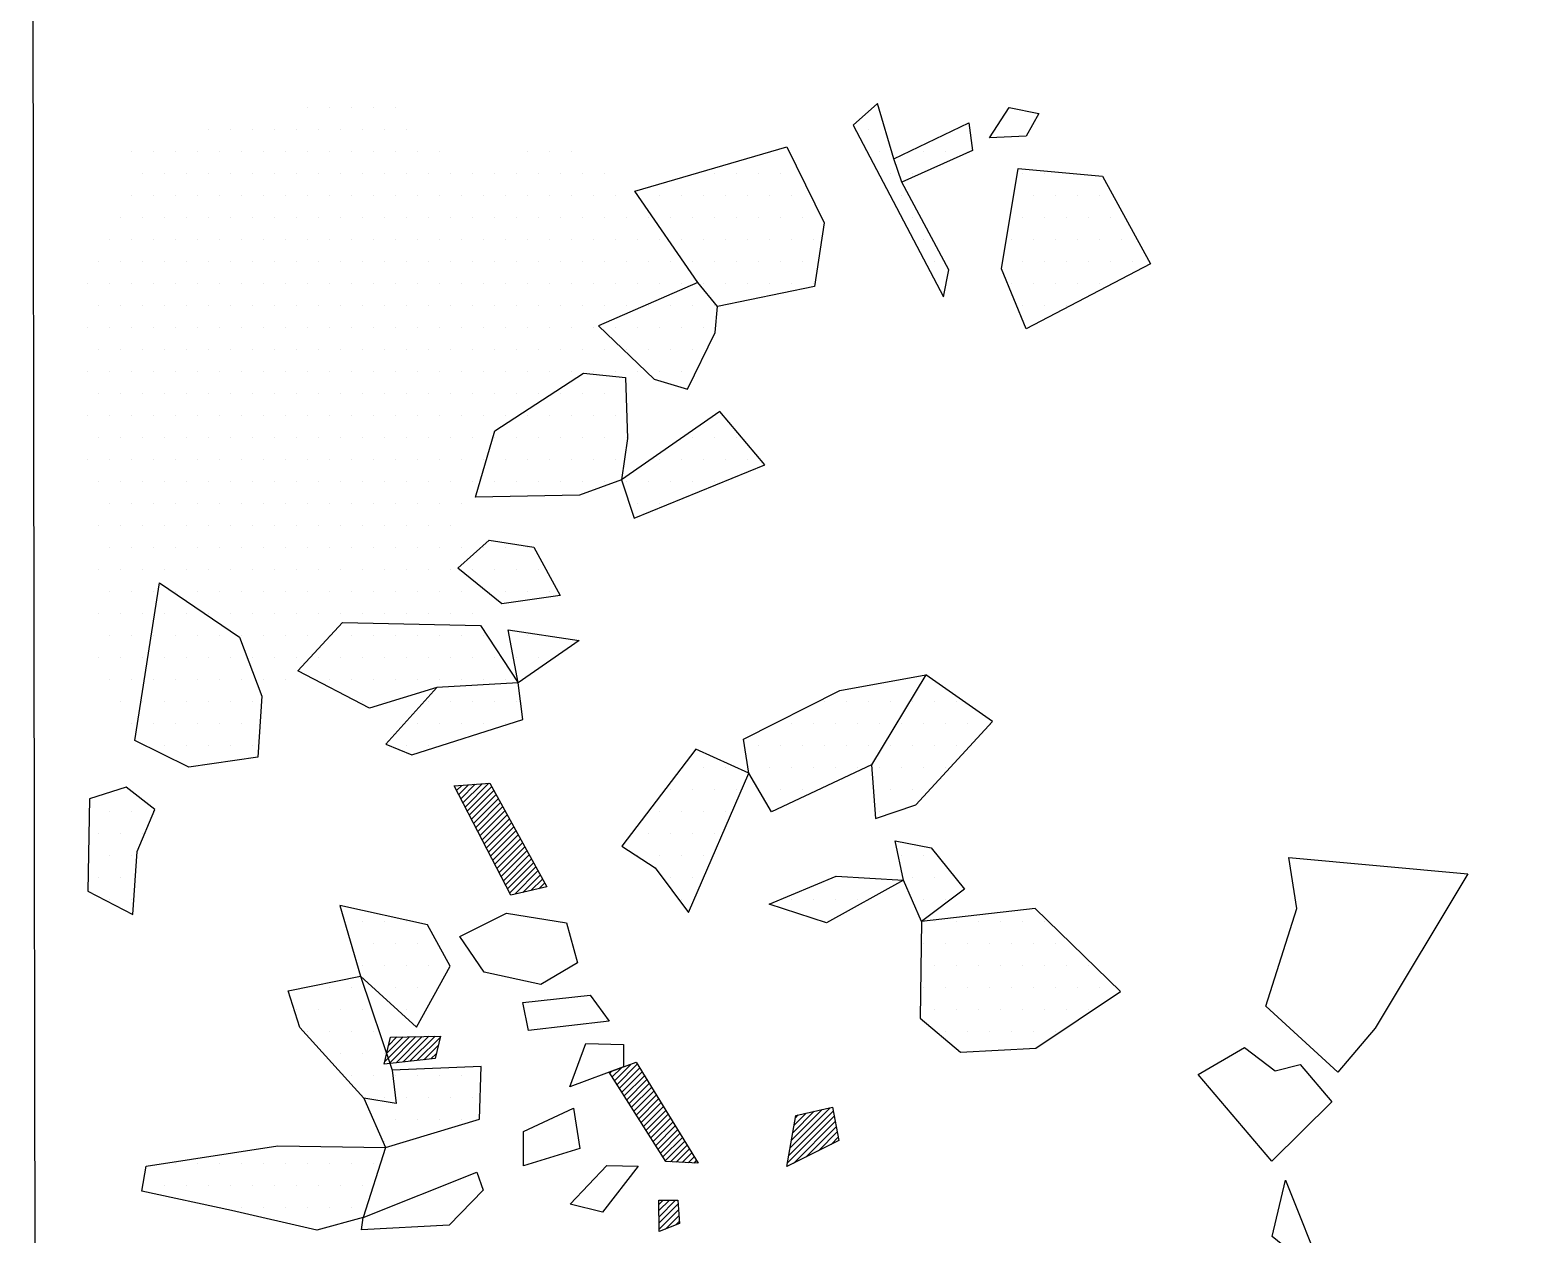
# Model space of a CAD drawing. Header units: metres. Extents: x -3.83 to -2.45, y -15.41 to -13.05.
# Drawn here: x -3.833 to -2.983, y -14.94 to -14.256 of the extents above; entities that cross this region are included whole.
import ezdxf

# ---------------------------------------------------------------- set-up
doc = ezdxf.new("R2010")
doc.units = ezdxf.units.M
doc.header["$LTSCALE"] = 25
doc.header["$MEASUREMENT"] = 0
doc.linetypes.add('STRICHPUNKTX2', pattern=[2, 1, -0.5, 0, -0.5])
doc.layers.get('0').update_dxf_attribs({"linetype": 'CONTINUOUS'})
for name, color, linetype in [('GRABUNGSGRENZE', 3, 'STRICHPUNKTX2'), ('KNOCHEN', 2, 'CONTINUOUS'), ('KNOCHENSCHRAFF', 2, 'CONTINUOUS'), ('STEINE', 4, 'CONTINUOUS'), ('STEINESCHRAFF', 4, 'CONTINUOUS')]:
    doc.layers.add(name, color=color, linetype=linetype)

# ---------------------------------------------------------------- blocks, each defined once
blk = doc.blocks.new('*X2')
at = {"color": 0}
for p, q in [((-358.903, -1469.061), (-358.339, -1468.497)), ((-358.782, -1469.293), (-357.956, -1468.467)), ((-358.661, -1469.526), (-357.572, -1468.437)), ((-358.54, -1469.758), (-357.188, -1468.407)), ((-359.145, -1468.596), (-359.107, -1468.557)), ((-359.024, -1468.828), (-358.723, -1468.527)), ((-358.419, -1469.991), (-357.022, -1468.594)), ((-358.298, -1470.223), (-356.897, -1468.822)), ((-358.176, -1470.455), (-356.772, -1469.051)), ((-358.055, -1470.688), (-356.647, -1469.279)), ((-357.934, -1470.92), (-356.522, -1469.508)), ((-357.813, -1471.153), (-356.396, -1469.736)), ((-357.692, -1471.385), (-356.271, -1469.965)), ((-357.571, -1471.618), (-356.146, -1470.193)), ((-357.45, -1471.85), (-356.021, -1470.421)), ((-357.329, -1472.083), (-355.896, -1470.65)), ((-357.208, -1472.315), (-355.771, -1470.878)), ((-357.087, -1472.548), (-355.646, -1471.107)), ((-356.966, -1472.78), (-355.521, -1471.335)), ((-356.845, -1473.013), (-355.396, -1471.564)), ((-356.724, -1473.245), (-355.27, -1471.792)), ((-356.602, -1473.478), (-355.145, -1472.02)), ((-356.481, -1473.71), (-355.02, -1472.249)), ((-356.36, -1473.943), (-354.895, -1472.477)), ((-356.239, -1474.175), (-354.77, -1472.706)), ((-356.118, -1474.407), (-354.645, -1472.934)), ((-355.997, -1474.64), (-354.52, -1473.163)), ((-355.714, -1474.711), (-354.395, -1473.391)), ((-355.256, -1474.606), (-354.27, -1473.62)), ((-354.798, -1474.501), (-354.144, -1473.848)), ((-354.339, -1474.396), (-354.019, -1474.076)), ((-363.096, -1484.214), (-361.687, -1482.805)), ((-362.991, -1483.755), (-362.049, -1482.813)), ((-362.885, -1483.296), (-362.41, -1482.821)), ((-362.856, -1484.327), (-361.326, -1482.797)), ((-362.78, -1482.837), (-362.771, -1482.828)), ((-362.459, -1484.284), (-360.965, -1482.79)), ((-362.062, -1484.241), (-360.604, -1482.782)), ((-361.666, -1484.198), (-360.242, -1482.774)), ((-361.269, -1484.155), (-359.941, -1482.827)), ((-360.872, -1484.111), (-360.051, -1483.29)), ((-360.476, -1484.068), (-360.16, -1483.753)), ((-350.181, -1485.087), (-349.659, -1484.565)), ((-350.043, -1485.303), (-349.097, -1484.357)), ((-349.906, -1485.52), (-348.755, -1484.369)), ((-349.769, -1485.736), (-348.62, -1484.587)), ((-350.318, -1484.871), (-350.22, -1484.773)), ((-349.632, -1485.952), (-348.486, -1484.806)), ((-349.494, -1486.168), (-348.351, -1485.025)), ((-349.357, -1486.385), (-348.216, -1485.244)), ((-349.22, -1486.601), (-348.082, -1485.463)), ((-349.082, -1486.817), (-347.947, -1485.682)), ((-348.945, -1487.033), (-347.812, -1485.901)), ((-348.808, -1487.25), (-347.677, -1486.119)), ((-348.67, -1487.466), (-347.543, -1486.338)), ((-348.533, -1487.682), (-347.408, -1486.557)), ((-348.396, -1487.898), (-347.273, -1486.776)), ((-348.259, -1488.115), (-347.139, -1486.995)), ((-348.121, -1488.331), (-347.004, -1487.214)), ((-340.142, -1489.544), (-337.625, -1487.027)), ((-340.068, -1489.117), (-337.792, -1486.841)), ((-339.995, -1488.69), (-338.248, -1486.943)), ((-339.921, -1488.263), (-338.703, -1487.044)), ((-339.848, -1487.836), (-339.158, -1487.146)), ((-347.984, -1488.547), (-346.869, -1487.433)), ((-347.847, -1488.763), (-346.735, -1487.651)), ((-347.709, -1488.98), (-346.6, -1487.87)), ((-340.215, -1489.971), (-337.568, -1487.324)), ((-339.891, -1490), (-337.511, -1487.62)), ((-339.775, -1487.409), (-339.613, -1487.247)), ((-339.178, -1489.64), (-337.454, -1487.917)), ((-347.572, -1489.196), (-346.465, -1488.089)), ((-347.435, -1489.412), (-346.331, -1488.308)), ((-347.297, -1489.628), (-346.196, -1488.527)), ((-347.16, -1489.845), (-346.061, -1488.746)), ((-338.464, -1489.28), (-337.397, -1488.213)), ((-337.751, -1488.921), (-337.34, -1488.509)), ((-346.875, -1489.914), (-345.926, -1488.965)), ((-346.539, -1489.931), (-345.792, -1489.183)), ((-346.203, -1489.948), (-345.657, -1489.402)), ((-345.867, -1489.966), (-345.522, -1489.621)), ((-345.531, -1489.983), (-345.388, -1489.84)), ((-347.523, -1492.329), (-347.284, -1492.09)), ((-347.522, -1492.682), (-346.929, -1492.089)), ((-347.521, -1493.034), (-346.575, -1492.088)), ((-347.52, -1493.386), (-346.438, -1492.304)), ((-347.518, -1493.739), (-346.411, -1492.631)), ((-347.156, -1493.73), (-346.385, -1492.959)), ((-346.571, -1493.498), (-346.359, -1493.286))]:
    blk.add_line(p, q, dxfattribs=at)
blk = doc.blocks.new('*X3')
at = {"color": 0}
for p, q in [((-335.625, -1431.25), (-335.625, -1431.25)), ((-330.625, -1431.25), (-330.625, -1431.25)), ((-335, -1432.5), (-335, -1432.5)), ((-332.5, -1432.5), (-332.5, -1432.5)), ((-331.25, -1432.5), (-331.25, -1432.5)), ((-330, -1432.5), (-330, -1432.5)), ((-344.375, -1433.75), (-344.375, -1433.75)), ((-343.125, -1433.75), (-343.125, -1433.75)), ((-341.875, -1433.75), (-341.875, -1433.75)), ((-340.625, -1433.75), (-340.625, -1433.75)), ((-334.375, -1433.75), (-334.375, -1433.75)), ((-333.125, -1433.75), (-333.125, -1433.75)), ((-326.875, -1433.75), (-326.875, -1433.75)), ((-325.625, -1433.75), (-325.625, -1433.75)), ((-324.375, -1433.75), (-324.375, -1433.75)), ((-347.5, -1435), (-347.5, -1435)), ((-346.25, -1435), (-346.25, -1435)), ((-345, -1435), (-345, -1435)), ((-343.75, -1435), (-343.75, -1435)), ((-342.5, -1435), (-342.5, -1435)), ((-341.25, -1435), (-341.25, -1435)), ((-340, -1435), (-340, -1435)), ((-333.75, -1435), (-333.75, -1435)), ((-326.25, -1435), (-326.25, -1435)), ((-325, -1435), (-325, -1435)), ((-323.75, -1435), (-323.75, -1435)), ((-322.5, -1435), (-322.5, -1435)), ((-346.875, -1436.25), (-346.875, -1436.25)), ((-345.625, -1436.25), (-345.625, -1436.25)), ((-344.375, -1436.25), (-344.375, -1436.25)), ((-343.125, -1436.25), (-343.125, -1436.25)), ((-341.875, -1436.25), (-341.875, -1436.25)), ((-340.625, -1436.25), (-340.625, -1436.25)), ((-339.375, -1436.25), (-339.375, -1436.25)), ((-333.125, -1436.25), (-333.125, -1436.25)), ((-326.875, -1436.25), (-326.875, -1436.25)), ((-325.625, -1436.25), (-325.625, -1436.25)), ((-324.375, -1436.25), (-324.375, -1436.25)), ((-323.125, -1436.25), (-323.125, -1436.25)), ((-321.875, -1436.25), (-321.875, -1436.25)), ((-346.25, -1437.5), (-346.25, -1437.5)), ((-345, -1437.5), (-345, -1437.5)), ((-343.75, -1437.5), (-343.75, -1437.5)), ((-342.5, -1437.5), (-342.5, -1437.5)), ((-341.25, -1437.5), (-341.25, -1437.5)), ((-340, -1437.5), (-340, -1437.5)), ((-338.75, -1437.5), (-338.75, -1437.5)), ((-332.5, -1437.5), (-332.5, -1437.5)), ((-327.5, -1437.5), (-327.5, -1437.5)), ((-326.25, -1437.5), (-326.25, -1437.5)), ((-325, -1437.5), (-325, -1437.5)), ((-323.75, -1437.5), (-323.75, -1437.5)), ((-322.5, -1437.5), (-322.5, -1437.5)), ((-321.25, -1437.5), (-321.25, -1437.5)), ((-345.625, -1438.75), (-345.625, -1438.75)), ((-344.375, -1438.75), (-344.375, -1438.75)), ((-343.125, -1438.75), (-343.125, -1438.75)), ((-341.875, -1438.75), (-341.875, -1438.75)), ((-340.625, -1438.75), (-340.625, -1438.75)), ((-339.375, -1438.75), (-339.375, -1438.75)), ((-331.875, -1438.75), (-331.875, -1438.75)), ((-326.875, -1438.75), (-326.875, -1438.75)), ((-325.625, -1438.75), (-325.625, -1438.75)), ((-324.375, -1438.75), (-324.375, -1438.75)), ((-323.125, -1438.75), (-323.125, -1438.75)), ((-321.875, -1438.75), (-321.875, -1438.75)), ((-320.625, -1438.75), (-320.625, -1438.75)), ((-345, -1440), (-345, -1440)), ((-343.75, -1440), (-343.75, -1440)), ((-342.5, -1440), (-342.5, -1440)), ((-341.25, -1440), (-341.25, -1440)), ((-340, -1440), (-340, -1440)), ((-338.75, -1440), (-338.75, -1440)), ((-331.25, -1440), (-331.25, -1440)), ((-327.5, -1440), (-327.5, -1440)), ((-326.25, -1440), (-326.25, -1440)), ((-325, -1440), (-325, -1440)), ((-323.75, -1440), (-323.75, -1440)), ((-322.5, -1440), (-322.5, -1440)), ((-348.125, -1441.25), (-348.125, -1441.25)), ((-346.875, -1441.25), (-346.875, -1441.25)), ((-345.625, -1441.25), (-345.625, -1441.25)), ((-344.375, -1441.25), (-344.375, -1441.25)), ((-326.875, -1441.25), (-326.875, -1441.25)), ((-325.625, -1441.25), (-325.625, -1441.25)), ((-324.375, -1441.25), (-324.375, -1441.25)), ((-350, -1442.5), (-350, -1442.5)), ((-348.75, -1442.5), (-348.75, -1442.5)), ((-347.5, -1442.5), (-347.5, -1442.5)), ((-346.25, -1442.5), (-346.25, -1442.5)), ((-345, -1442.5), (-345, -1442.5)), ((-349.375, -1443.75), (-349.375, -1443.75)), ((-348.125, -1443.75), (-348.125, -1443.75)), ((-346.875, -1443.75), (-346.875, -1443.75)), ((-345.625, -1443.75), (-345.625, -1443.75)), ((-347.5, -1445), (-347.5, -1445)), ((-346.25, -1445), (-346.25, -1445)), ((-353.125, -1446.25), (-353.125, -1446.25)), ((-351.875, -1446.25), (-351.875, -1446.25)), ((-350.625, -1446.25), (-350.625, -1446.25)), ((-355, -1447.5), (-355, -1447.5)), ((-353.75, -1447.5), (-353.75, -1447.5)), ((-352.5, -1447.5), (-352.5, -1447.5)), ((-351.25, -1447.5), (-351.25, -1447.5)), ((-350, -1447.5), (-350, -1447.5)), ((-356.875, -1448.75), (-356.875, -1448.75)), ((-355.625, -1448.75), (-355.625, -1448.75)), ((-354.375, -1448.75), (-354.375, -1448.75)), ((-353.125, -1448.75), (-353.125, -1448.75)), ((-351.875, -1448.75), (-351.875, -1448.75)), ((-350.625, -1448.75), (-350.625, -1448.75)), ((-349.375, -1448.75), (-349.375, -1448.75)), ((-345.625, -1448.75), (-345.625, -1448.75)), ((-344.375, -1448.75), (-344.375, -1448.75)), ((-343.125, -1448.75), (-343.125, -1448.75)), ((-356.25, -1450), (-356.25, -1450)), ((-355, -1450), (-355, -1450)), ((-353.75, -1450), (-353.75, -1450)), ((-352.5, -1450), (-352.5, -1450)), ((-351.25, -1450), (-351.25, -1450)), ((-350, -1450), (-350, -1450)), ((-347.5, -1450), (-347.5, -1450)), ((-346.25, -1450), (-346.25, -1450)), ((-345, -1450), (-345, -1450)), ((-343.75, -1450), (-343.75, -1450)), ((-342.5, -1450), (-342.5, -1450)), ((-356.875, -1451.25), (-356.875, -1451.25)), ((-355.625, -1451.25), (-355.625, -1451.25)), ((-354.375, -1451.25), (-354.375, -1451.25)), ((-353.125, -1451.25), (-353.125, -1451.25)), ((-351.875, -1451.25), (-351.875, -1451.25)), ((-350.625, -1451.25), (-350.625, -1451.25)), ((-349.375, -1451.25), (-349.375, -1451.25)), ((-348.125, -1451.25), (-348.125, -1451.25)), ((-346.875, -1451.25), (-346.875, -1451.25)), ((-345.625, -1451.25), (-345.625, -1451.25)), ((-344.375, -1451.25), (-344.375, -1451.25)), ((-348.75, -1452.5), (-348.75, -1452.5)), ((-347.5, -1452.5), (-347.5, -1452.5)), ((-357.5, -1455), (-357.5, -1455)), ((-356.25, -1455), (-356.25, -1455)), ((-355, -1455), (-355, -1455)), ((-358.125, -1456.25), (-358.125, -1456.25)), ((-356.875, -1456.25), (-356.875, -1456.25)), ((-355.625, -1456.25), (-355.625, -1456.25)), ((-354.375, -1456.25), (-354.375, -1456.25)), ((-356.25, -1457.5), (-356.25, -1457.5)), ((-355, -1457.5), (-355, -1457.5)), ((-353.75, -1457.5), (-353.75, -1457.5)), ((-375.625, -1458.75), (-375.625, -1458.75)), ((-374.375, -1458.75), (-374.375, -1458.75)), ((-376.25, -1460), (-376.25, -1460)), ((-375, -1460), (-375, -1460)), ((-373.75, -1460), (-373.75, -1460)), ((-372.5, -1460), (-372.5, -1460)), ((-365, -1460), (-365, -1460)), ((-363.75, -1460), (-363.75, -1460)), ((-362.5, -1460), (-362.5, -1460)), ((-361.25, -1460), (-361.25, -1460)), ((-360, -1460), (-360, -1460)), ((-358.75, -1460), (-358.75, -1460)), ((-357.5, -1460), (-357.5, -1460)), ((-355, -1460), (-355, -1460)), ((-375.625, -1461.25), (-375.625, -1461.25)), ((-374.375, -1461.25), (-374.375, -1461.25)), ((-373.125, -1461.25), (-373.125, -1461.25)), ((-371.875, -1461.25), (-371.875, -1461.25)), ((-366.875, -1461.25), (-366.875, -1461.25)), ((-365.625, -1461.25), (-365.625, -1461.25)), ((-364.375, -1461.25), (-364.375, -1461.25)), ((-363.125, -1461.25), (-363.125, -1461.25)), ((-361.875, -1461.25), (-361.875, -1461.25)), ((-360.625, -1461.25), (-360.625, -1461.25)), ((-359.375, -1461.25), (-359.375, -1461.25)), ((-358.125, -1461.25), (-358.125, -1461.25)), ((-356.875, -1461.25), (-356.875, -1461.25)), ((-355.625, -1461.25), (-355.625, -1461.25)), ((-354.375, -1461.25), (-354.375, -1461.25)), ((-376.25, -1462.5), (-376.25, -1462.5)), ((-375, -1462.5), (-375, -1462.5)), ((-373.75, -1462.5), (-373.75, -1462.5)), ((-372.5, -1462.5), (-372.5, -1462.5)), ((-371.25, -1462.5), (-371.25, -1462.5)), ((-366.25, -1462.5), (-366.25, -1462.5)), ((-365, -1462.5), (-365, -1462.5)), ((-363.75, -1462.5), (-363.75, -1462.5)), ((-362.5, -1462.5), (-362.5, -1462.5)), ((-361.25, -1462.5), (-361.25, -1462.5)), ((-360, -1462.5), (-360, -1462.5)), ((-358.75, -1462.5), (-358.75, -1462.5)), ((-357.5, -1462.5), (-357.5, -1462.5)), ((-356.25, -1462.5), (-356.25, -1462.5)), ((-332.5, -1462.5), (-332.5, -1462.5)), ((-376.875, -1463.75), (-376.875, -1463.75)), ((-375.625, -1463.75), (-375.625, -1463.75)), ((-374.375, -1463.75), (-374.375, -1463.75)), ((-373.125, -1463.75), (-373.125, -1463.75)), ((-371.875, -1463.75), (-371.875, -1463.75)), ((-370.625, -1463.75), (-370.625, -1463.75)), ((-364.375, -1463.75), (-364.375, -1463.75)), ((-363.125, -1463.75), (-363.125, -1463.75)), ((-360.625, -1463.75), (-360.625, -1463.75)), ((-359.375, -1463.75), (-359.375, -1463.75)), ((-358.125, -1463.75), (-358.125, -1463.75)), ((-356.875, -1463.75), (-356.875, -1463.75)), ((-355.625, -1463.75), (-355.625, -1463.75)), ((-338.125, -1463.75), (-338.125, -1463.75)), ((-336.875, -1463.75), (-336.875, -1463.75)), ((-335.625, -1463.75), (-335.625, -1463.75)), ((-334.375, -1463.75), (-334.375, -1463.75)), ((-333.125, -1463.75), (-333.125, -1463.75)), ((-331.875, -1463.75), (-331.875, -1463.75)), ((-330.625, -1463.75), (-330.625, -1463.75)), ((-376.25, -1465), (-376.25, -1465)), ((-375, -1465), (-375, -1465)), ((-373.75, -1465), (-373.75, -1465)), ((-372.5, -1465), (-372.5, -1465)), ((-371.25, -1465), (-371.25, -1465)), ((-361.25, -1465), (-361.25, -1465)), ((-360, -1465), (-360, -1465)), ((-358.75, -1465), (-358.75, -1465)), ((-357.5, -1465), (-357.5, -1465)), ((-356.25, -1465), (-356.25, -1465)), ((-340, -1465), (-340, -1465)), ((-338.75, -1465), (-338.75, -1465)), ((-337.5, -1465), (-337.5, -1465)), ((-336.25, -1465), (-336.25, -1465)), ((-335, -1465), (-335, -1465)), ((-333.75, -1465), (-333.75, -1465)), ((-332.5, -1465), (-332.5, -1465)), ((-331.25, -1465), (-331.25, -1465)), ((-330, -1465), (-330, -1465)), ((-328.75, -1465), (-328.75, -1465)), ((-375.625, -1466.25), (-375.625, -1466.25)), ((-374.375, -1466.25), (-374.375, -1466.25)), ((-373.125, -1466.25), (-373.125, -1466.25)), ((-371.875, -1466.25), (-371.875, -1466.25)), ((-370.625, -1466.25), (-370.625, -1466.25)), ((-361.875, -1466.25), (-361.875, -1466.25)), ((-360.625, -1466.25), (-360.625, -1466.25)), ((-341.875, -1466.25), (-341.875, -1466.25)), ((-340.625, -1466.25), (-340.625, -1466.25)), ((-339.375, -1466.25), (-339.375, -1466.25)), ((-338.125, -1466.25), (-338.125, -1466.25)), ((-336.875, -1466.25), (-336.875, -1466.25)), ((-335.625, -1466.25), (-335.625, -1466.25)), ((-334.375, -1466.25), (-334.375, -1466.25)), ((-333.125, -1466.25), (-333.125, -1466.25)), ((-331.875, -1466.25), (-331.875, -1466.25)), ((-330.625, -1466.25), (-330.625, -1466.25)), ((-345, -1467.5), (-345, -1467.5)), ((-343.75, -1467.5), (-343.75, -1467.5)), ((-341.25, -1467.5), (-341.25, -1467.5)), ((-340, -1467.5), (-340, -1467.5)), ((-338.75, -1467.5), (-338.75, -1467.5)), ((-337.5, -1467.5), (-337.5, -1467.5)), ((-336.25, -1467.5), (-336.25, -1467.5)), ((-335, -1467.5), (-335, -1467.5)), ((-333.75, -1467.5), (-333.75, -1467.5)), ((-332.5, -1467.5), (-332.5, -1467.5)), ((-331.25, -1467.5), (-331.25, -1467.5)), ((-378.125, -1468.75), (-378.125, -1468.75)), ((-346.875, -1468.75), (-346.875, -1468.75)), ((-345.625, -1468.75), (-345.625, -1468.75)), ((-344.375, -1468.75), (-344.375, -1468.75)), ((-343.125, -1468.75), (-343.125, -1468.75)), ((-341.875, -1468.75), (-341.875, -1468.75)), ((-340.625, -1468.75), (-340.625, -1468.75)), ((-339.375, -1468.75), (-339.375, -1468.75)), ((-334.375, -1468.75), (-334.375, -1468.75)), ((-333.125, -1468.75), (-333.125, -1468.75)), ((-378.75, -1470), (-378.75, -1470)), ((-377.5, -1470), (-377.5, -1470)), ((-376.25, -1470), (-376.25, -1470)), ((-347.5, -1470), (-347.5, -1470)), ((-346.25, -1470), (-346.25, -1470)), ((-345, -1470), (-345, -1470)), ((-343.75, -1470), (-343.75, -1470)), ((-335, -1470), (-335, -1470)), ((-379.375, -1471.25), (-379.375, -1471.25)), ((-378.125, -1471.25), (-378.125, -1471.25)), ((-376.875, -1471.25), (-376.875, -1471.25)), ((-348.125, -1471.25), (-348.125, -1471.25)), ((-346.875, -1471.25), (-346.875, -1471.25)), ((-345.625, -1471.25), (-345.625, -1471.25)), ((-344.375, -1471.25), (-344.375, -1471.25)), ((-378.75, -1472.5), (-378.75, -1472.5)), ((-377.5, -1472.5), (-377.5, -1472.5)), ((-348.75, -1472.5), (-348.75, -1472.5)), ((-347.5, -1472.5), (-347.5, -1472.5)), ((-346.25, -1472.5), (-346.25, -1472.5)), ((-345, -1472.5), (-345, -1472.5)), ((-333.75, -1472.5), (-333.75, -1472.5)), ((-332.5, -1472.5), (-332.5, -1472.5)), ((-379.375, -1473.75), (-379.375, -1473.75)), ((-378.125, -1473.75), (-378.125, -1473.75)), ((-346.875, -1473.75), (-346.875, -1473.75)), ((-345.625, -1473.75), (-345.625, -1473.75)), ((-336.875, -1473.75), (-336.875, -1473.75)), ((-333.125, -1473.75), (-333.125, -1473.75)), ((-331.875, -1473.75), (-331.875, -1473.75)), ((-378.75, -1475), (-378.75, -1475)), ((-377.5, -1475), (-377.5, -1475)), ((-346.25, -1475), (-346.25, -1475)), ((-340, -1475), (-340, -1475)), ((-338.75, -1475), (-338.75, -1475)), ((-337.5, -1475), (-337.5, -1475)), ((-336.25, -1475), (-336.25, -1475)), ((-332.5, -1475), (-332.5, -1475)), ((-331.25, -1475), (-331.25, -1475)), ((-364.375, -1476.25), (-364.375, -1476.25)), ((-363.125, -1476.25), (-363.125, -1476.25)), ((-361.875, -1476.25), (-361.875, -1476.25)), ((-338.125, -1476.25), (-338.125, -1476.25)), ((-331.875, -1476.25), (-331.875, -1476.25)), ((-330.625, -1476.25), (-330.625, -1476.25)), ((-329.375, -1476.25), (-329.375, -1476.25)), ((-328.125, -1476.25), (-328.125, -1476.25)), ((-326.875, -1476.25), (-326.875, -1476.25)), ((-325.625, -1476.25), (-325.625, -1476.25)), ((-365, -1477.5), (-365, -1477.5)), ((-363.75, -1477.5), (-363.75, -1477.5)), ((-362.5, -1477.5), (-362.5, -1477.5)), ((-361.25, -1477.5), (-361.25, -1477.5)), ((-332.5, -1477.5), (-332.5, -1477.5)), ((-331.25, -1477.5), (-331.25, -1477.5)), ((-330, -1477.5), (-330, -1477.5)), ((-328.75, -1477.5), (-328.75, -1477.5)), ((-327.5, -1477.5), (-327.5, -1477.5)), ((-326.25, -1477.5), (-326.25, -1477.5)), ((-325, -1477.5), (-325, -1477.5)), ((-364.375, -1478.75), (-364.375, -1478.75)), ((-363.125, -1478.75), (-363.125, -1478.75)), ((-361.875, -1478.75), (-361.875, -1478.75)), ((-360.625, -1478.75), (-360.625, -1478.75)), ((-331.875, -1478.75), (-331.875, -1478.75)), ((-330.625, -1478.75), (-330.625, -1478.75)), ((-329.375, -1478.75), (-329.375, -1478.75)), ((-328.125, -1478.75), (-328.125, -1478.75)), ((-326.875, -1478.75), (-326.875, -1478.75)), ((-325.625, -1478.75), (-325.625, -1478.75)), ((-324.375, -1478.75), (-324.375, -1478.75)), ((-323.125, -1478.75), (-323.125, -1478.75)), ((-367.5, -1480), (-367.5, -1480)), ((-366.25, -1480), (-366.25, -1480)), ((-365, -1480), (-365, -1480)), ((-363.75, -1480), (-363.75, -1480)), ((-362.5, -1480), (-362.5, -1480)), ((-361.25, -1480), (-361.25, -1480)), ((-332.5, -1480), (-332.5, -1480)), ((-331.25, -1480), (-331.25, -1480)), ((-330, -1480), (-330, -1480)), ((-328.75, -1480), (-328.75, -1480)), ((-327.5, -1480), (-327.5, -1480)), ((-326.25, -1480), (-326.25, -1480)), ((-325, -1480), (-325, -1480)), ((-323.75, -1480), (-323.75, -1480)), ((-322.5, -1480), (-322.5, -1480)), ((-368.125, -1481.25), (-368.125, -1481.25)), ((-366.875, -1481.25), (-366.875, -1481.25)), ((-365.625, -1481.25), (-365.625, -1481.25)), ((-364.375, -1481.25), (-364.375, -1481.25)), ((-361.875, -1481.25), (-361.875, -1481.25)), ((-331.875, -1481.25), (-331.875, -1481.25)), ((-330.625, -1481.25), (-330.625, -1481.25)), ((-329.375, -1481.25), (-329.375, -1481.25)), ((-328.125, -1481.25), (-328.125, -1481.25)), ((-326.875, -1481.25), (-326.875, -1481.25)), ((-325.625, -1481.25), (-325.625, -1481.25)), ((-324.375, -1481.25), (-324.375, -1481.25)), ((-323.125, -1481.25), (-323.125, -1481.25)), ((-367.5, -1482.5), (-367.5, -1482.5)), ((-366.25, -1482.5), (-366.25, -1482.5)), ((-365, -1482.5), (-365, -1482.5)), ((-363.75, -1482.5), (-363.75, -1482.5)), ((-331.25, -1482.5), (-331.25, -1482.5)), ((-330, -1482.5), (-330, -1482.5)), ((-328.75, -1482.5), (-328.75, -1482.5)), ((-327.5, -1482.5), (-327.5, -1482.5)), ((-326.25, -1482.5), (-326.25, -1482.5)), ((-325, -1482.5), (-325, -1482.5)), ((-365.625, -1483.75), (-365.625, -1483.75)), ((-364.375, -1483.75), (-364.375, -1483.75)), ((-363.125, -1483.75), (-363.125, -1483.75)), ((-365, -1485), (-365, -1485)), ((-363.75, -1485), (-363.75, -1485)), ((-362.5, -1485), (-362.5, -1485)), ((-361.25, -1485), (-361.25, -1485)), ((-360, -1485), (-360, -1485)), ((-358.75, -1485), (-358.75, -1485)), ((-363.125, -1486.25), (-363.125, -1486.25)), ((-361.875, -1486.25), (-361.875, -1486.25)), ((-360.625, -1486.25), (-360.625, -1486.25)), ((-359.375, -1486.25), (-359.375, -1486.25)), ((-358.125, -1486.25), (-358.125, -1486.25)), ((-363.75, -1487.5), (-363.75, -1487.5)), ((-362.5, -1487.5), (-362.5, -1487.5)), ((-361.25, -1487.5), (-361.25, -1487.5)), ((-360, -1487.5), (-360, -1487.5)), ((-358.75, -1487.5), (-358.75, -1487.5)), ((-363.125, -1488.75), (-363.125, -1488.75)), ((-375, -1490), (-375, -1490)), ((-373.75, -1490), (-373.75, -1490)), ((-372.5, -1490), (-372.5, -1490)), ((-371.25, -1490), (-371.25, -1490)), ((-370, -1490), (-370, -1490)), ((-368.75, -1490), (-368.75, -1490)), ((-367.5, -1490), (-367.5, -1490)), ((-366.25, -1490), (-366.25, -1490)), ((-365, -1490), (-365, -1490)), ((-363.75, -1490), (-363.75, -1490)), ((-375.625, -1491.25), (-375.625, -1491.25)), ((-374.375, -1491.25), (-374.375, -1491.25)), ((-373.125, -1491.25), (-373.125, -1491.25)), ((-371.875, -1491.25), (-371.875, -1491.25)), ((-370.625, -1491.25), (-370.625, -1491.25)), ((-369.375, -1491.25), (-369.375, -1491.25)), ((-368.125, -1491.25), (-368.125, -1491.25)), ((-366.875, -1491.25), (-366.875, -1491.25)), ((-365.625, -1491.25), (-365.625, -1491.25)), ((-364.375, -1491.25), (-364.375, -1491.25)), ((-372.5, -1492.5), (-372.5, -1492.5)), ((-371.25, -1492.5), (-371.25, -1492.5)), ((-370, -1492.5), (-370, -1492.5)), ((-368.75, -1492.5), (-368.75, -1492.5)), ((-367.5, -1492.5), (-367.5, -1492.5)), ((-366.25, -1492.5), (-366.25, -1492.5)), ((-365, -1492.5), (-365, -1492.5)), ((-366.875, -1493.75), (-366.875, -1493.75))]:
    blk.add_line(p, q, dxfattribs=at)
blk = doc.blocks.new('*X4')
at = {"color": 0}
for p, q in [((-367.5, -1430), (-367.5, -1430)), ((-366.25, -1430), (-366.25, -1430)), ((-365, -1430), (-365, -1430)), ((-363.75, -1430), (-363.75, -1430)), ((-362.5, -1430), (-362.5, -1430)), ((-373.125, -1431.25), (-373.125, -1431.25)), ((-371.875, -1431.25), (-371.875, -1431.25)), ((-370.625, -1431.25), (-370.625, -1431.25)), ((-369.375, -1431.25), (-369.375, -1431.25)), ((-368.125, -1431.25), (-368.125, -1431.25)), ((-366.875, -1431.25), (-366.875, -1431.25)), ((-365.625, -1431.25), (-365.625, -1431.25)), ((-364.375, -1431.25), (-364.375, -1431.25)), ((-363.125, -1431.25), (-363.125, -1431.25)), ((-361.875, -1431.25), (-361.875, -1431.25)), ((-377.5, -1432.5), (-377.5, -1432.5)), ((-376.25, -1432.5), (-376.25, -1432.5)), ((-375, -1432.5), (-375, -1432.5)), ((-373.75, -1432.5), (-373.75, -1432.5)), ((-372.5, -1432.5), (-372.5, -1432.5)), ((-371.25, -1432.5), (-371.25, -1432.5)), ((-370, -1432.5), (-370, -1432.5)), ((-368.75, -1432.5), (-368.75, -1432.5)), ((-367.5, -1432.5), (-367.5, -1432.5)), ((-366.25, -1432.5), (-366.25, -1432.5)), ((-365, -1432.5), (-365, -1432.5)), ((-363.75, -1432.5), (-363.75, -1432.5)), ((-362.5, -1432.5), (-362.5, -1432.5)), ((-361.25, -1432.5), (-361.25, -1432.5)), ((-360, -1432.5), (-360, -1432.5)), ((-355, -1432.5), (-355, -1432.5)), ((-353.75, -1432.5), (-353.75, -1432.5)), ((-352.5, -1432.5), (-352.5, -1432.5)), ((-376.875, -1433.75), (-376.875, -1433.75)), ((-375.625, -1433.75), (-375.625, -1433.75)), ((-374.375, -1433.75), (-374.375, -1433.75)), ((-373.125, -1433.75), (-373.125, -1433.75)), ((-371.875, -1433.75), (-371.875, -1433.75)), ((-370.625, -1433.75), (-370.625, -1433.75)), ((-369.375, -1433.75), (-369.375, -1433.75)), ((-368.125, -1433.75), (-368.125, -1433.75)), ((-366.875, -1433.75), (-366.875, -1433.75)), ((-365.625, -1433.75), (-365.625, -1433.75)), ((-364.375, -1433.75), (-364.375, -1433.75)), ((-363.125, -1433.75), (-363.125, -1433.75)), ((-361.875, -1433.75), (-361.875, -1433.75)), ((-360.625, -1433.75), (-360.625, -1433.75)), ((-359.375, -1433.75), (-359.375, -1433.75)), ((-358.125, -1433.75), (-358.125, -1433.75)), ((-356.875, -1433.75), (-356.875, -1433.75)), ((-355.625, -1433.75), (-355.625, -1433.75)), ((-354.375, -1433.75), (-354.375, -1433.75)), ((-353.125, -1433.75), (-353.125, -1433.75)), ((-351.875, -1433.75), (-351.875, -1433.75)), ((-350.625, -1433.75), (-350.625, -1433.75)), ((-377.5, -1435), (-377.5, -1435)), ((-376.25, -1435), (-376.25, -1435)), ((-375, -1435), (-375, -1435)), ((-373.75, -1435), (-373.75, -1435)), ((-372.5, -1435), (-372.5, -1435)), ((-371.25, -1435), (-371.25, -1435)), ((-370, -1435), (-370, -1435)), ((-368.75, -1435), (-368.75, -1435)), ((-367.5, -1435), (-367.5, -1435)), ((-366.25, -1435), (-366.25, -1435)), ((-365, -1435), (-365, -1435)), ((-363.75, -1435), (-363.75, -1435)), ((-362.5, -1435), (-362.5, -1435)), ((-361.25, -1435), (-361.25, -1435)), ((-360, -1435), (-360, -1435)), ((-358.75, -1435), (-358.75, -1435)), ((-357.5, -1435), (-357.5, -1435)), ((-356.25, -1435), (-356.25, -1435)), ((-355, -1435), (-355, -1435)), ((-353.75, -1435), (-353.75, -1435)), ((-352.5, -1435), (-352.5, -1435)), ((-351.25, -1435), (-351.25, -1435)), ((-350, -1435), (-350, -1435)), ((-348.75, -1435), (-348.75, -1435)), ((-378.125, -1436.25), (-378.125, -1436.25)), ((-376.875, -1436.25), (-376.875, -1436.25)), ((-375.625, -1436.25), (-375.625, -1436.25)), ((-374.375, -1436.25), (-374.375, -1436.25)), ((-373.125, -1436.25), (-373.125, -1436.25)), ((-371.875, -1436.25), (-371.875, -1436.25)), ((-370.625, -1436.25), (-370.625, -1436.25)), ((-369.375, -1436.25), (-369.375, -1436.25)), ((-368.125, -1436.25), (-368.125, -1436.25)), ((-366.875, -1436.25), (-366.875, -1436.25)), ((-365.625, -1436.25), (-365.625, -1436.25)), ((-364.375, -1436.25), (-364.375, -1436.25)), ((-363.125, -1436.25), (-363.125, -1436.25)), ((-361.875, -1436.25), (-361.875, -1436.25)), ((-360.625, -1436.25), (-360.625, -1436.25)), ((-359.375, -1436.25), (-359.375, -1436.25)), ((-358.125, -1436.25), (-358.125, -1436.25)), ((-356.875, -1436.25), (-356.875, -1436.25)), ((-355.625, -1436.25), (-355.625, -1436.25)), ((-354.375, -1436.25), (-354.375, -1436.25)), ((-353.125, -1436.25), (-353.125, -1436.25)), ((-351.875, -1436.25), (-351.875, -1436.25)), ((-350.625, -1436.25), (-350.625, -1436.25)), ((-349.375, -1436.25), (-349.375, -1436.25)), ((-348.125, -1436.25), (-348.125, -1436.25)), ((-378.75, -1437.5), (-378.75, -1437.5)), ((-377.5, -1437.5), (-377.5, -1437.5)), ((-376.25, -1437.5), (-376.25, -1437.5)), ((-375, -1437.5), (-375, -1437.5)), ((-373.75, -1437.5), (-373.75, -1437.5)), ((-372.5, -1437.5), (-372.5, -1437.5)), ((-371.25, -1437.5), (-371.25, -1437.5)), ((-370, -1437.5), (-370, -1437.5)), ((-368.75, -1437.5), (-368.75, -1437.5)), ((-367.5, -1437.5), (-367.5, -1437.5)), ((-366.25, -1437.5), (-366.25, -1437.5)), ((-365, -1437.5), (-365, -1437.5)), ((-363.75, -1437.5), (-363.75, -1437.5)), ((-362.5, -1437.5), (-362.5, -1437.5)), ((-361.25, -1437.5), (-361.25, -1437.5)), ((-360, -1437.5), (-360, -1437.5)), ((-358.75, -1437.5), (-358.75, -1437.5)), ((-357.5, -1437.5), (-357.5, -1437.5)), ((-356.25, -1437.5), (-356.25, -1437.5)), ((-355, -1437.5), (-355, -1437.5)), ((-353.75, -1437.5), (-353.75, -1437.5)), ((-352.5, -1437.5), (-352.5, -1437.5)), ((-351.25, -1437.5), (-351.25, -1437.5)), ((-350, -1437.5), (-350, -1437.5)), ((-348.75, -1437.5), (-348.75, -1437.5)), ((-347.5, -1437.5), (-347.5, -1437.5)), ((-379.375, -1438.75), (-379.375, -1438.75)), ((-378.125, -1438.75), (-378.125, -1438.75)), ((-376.875, -1438.75), (-376.875, -1438.75)), ((-375.625, -1438.75), (-375.625, -1438.75)), ((-374.375, -1438.75), (-374.375, -1438.75)), ((-373.125, -1438.75), (-373.125, -1438.75)), ((-371.875, -1438.75), (-371.875, -1438.75)), ((-370.625, -1438.75), (-370.625, -1438.75)), ((-369.375, -1438.75), (-369.375, -1438.75)), ((-368.125, -1438.75), (-368.125, -1438.75)), ((-366.875, -1438.75), (-366.875, -1438.75)), ((-365.625, -1438.75), (-365.625, -1438.75)), ((-364.375, -1438.75), (-364.375, -1438.75)), ((-363.125, -1438.75), (-363.125, -1438.75)), ((-361.875, -1438.75), (-361.875, -1438.75)), ((-360.625, -1438.75), (-360.625, -1438.75)), ((-359.375, -1438.75), (-359.375, -1438.75)), ((-358.125, -1438.75), (-358.125, -1438.75)), ((-356.875, -1438.75), (-356.875, -1438.75)), ((-355.625, -1438.75), (-355.625, -1438.75)), ((-354.375, -1438.75), (-354.375, -1438.75)), ((-353.125, -1438.75), (-353.125, -1438.75)), ((-351.875, -1438.75), (-351.875, -1438.75)), ((-350.625, -1438.75), (-350.625, -1438.75)), ((-349.375, -1438.75), (-349.375, -1438.75)), ((-348.125, -1438.75), (-348.125, -1438.75)), ((-346.875, -1438.75), (-346.875, -1438.75)), ((-380, -1440), (-380, -1440)), ((-378.75, -1440), (-378.75, -1440)), ((-377.5, -1440), (-377.5, -1440)), ((-376.25, -1440), (-376.25, -1440)), ((-375, -1440), (-375, -1440)), ((-373.75, -1440), (-373.75, -1440)), ((-372.5, -1440), (-372.5, -1440)), ((-371.25, -1440), (-371.25, -1440)), ((-370, -1440), (-370, -1440)), ((-368.75, -1440), (-368.75, -1440)), ((-367.5, -1440), (-367.5, -1440)), ((-366.25, -1440), (-366.25, -1440)), ((-365, -1440), (-365, -1440)), ((-363.75, -1440), (-363.75, -1440)), ((-362.5, -1440), (-362.5, -1440)), ((-361.25, -1440), (-361.25, -1440)), ((-360, -1440), (-360, -1440)), ((-358.75, -1440), (-358.75, -1440)), ((-357.5, -1440), (-357.5, -1440)), ((-356.25, -1440), (-356.25, -1440)), ((-355, -1440), (-355, -1440)), ((-353.75, -1440), (-353.75, -1440)), ((-352.5, -1440), (-352.5, -1440)), ((-351.25, -1440), (-351.25, -1440)), ((-350, -1440), (-350, -1440)), ((-348.75, -1440), (-348.75, -1440)), ((-347.5, -1440), (-347.5, -1440)), ((-346.25, -1440), (-346.25, -1440)), ((-379.375, -1441.25), (-379.375, -1441.25)), ((-378.125, -1441.25), (-378.125, -1441.25)), ((-376.875, -1441.25), (-376.875, -1441.25)), ((-375.625, -1441.25), (-375.625, -1441.25)), ((-374.375, -1441.25), (-374.375, -1441.25)), ((-373.125, -1441.25), (-373.125, -1441.25)), ((-371.875, -1441.25), (-371.875, -1441.25)), ((-370.625, -1441.25), (-370.625, -1441.25)), ((-369.375, -1441.25), (-369.375, -1441.25)), ((-368.125, -1441.25), (-368.125, -1441.25)), ((-366.875, -1441.25), (-366.875, -1441.25)), ((-365.625, -1441.25), (-365.625, -1441.25)), ((-364.375, -1441.25), (-364.375, -1441.25)), ((-363.125, -1441.25), (-363.125, -1441.25)), ((-361.875, -1441.25), (-361.875, -1441.25)), ((-360.625, -1441.25), (-360.625, -1441.25)), ((-359.375, -1441.25), (-359.375, -1441.25)), ((-358.125, -1441.25), (-358.125, -1441.25)), ((-356.875, -1441.25), (-356.875, -1441.25)), ((-355.625, -1441.25), (-355.625, -1441.25)), ((-354.375, -1441.25), (-354.375, -1441.25)), ((-353.125, -1441.25), (-353.125, -1441.25)), ((-351.875, -1441.25), (-351.875, -1441.25)), ((-350.625, -1441.25), (-350.625, -1441.25)), ((-349.375, -1441.25), (-349.375, -1441.25)), ((-380, -1442.5), (-380, -1442.5)), ((-378.75, -1442.5), (-378.75, -1442.5)), ((-377.5, -1442.5), (-377.5, -1442.5)), ((-376.25, -1442.5), (-376.25, -1442.5)), ((-375, -1442.5), (-375, -1442.5)), ((-373.75, -1442.5), (-373.75, -1442.5)), ((-372.5, -1442.5), (-372.5, -1442.5)), ((-371.25, -1442.5), (-371.25, -1442.5)), ((-370, -1442.5), (-370, -1442.5)), ((-368.75, -1442.5), (-368.75, -1442.5)), ((-367.5, -1442.5), (-367.5, -1442.5)), ((-366.25, -1442.5), (-366.25, -1442.5)), ((-365, -1442.5), (-365, -1442.5)), ((-363.75, -1442.5), (-363.75, -1442.5)), ((-362.5, -1442.5), (-362.5, -1442.5)), ((-361.25, -1442.5), (-361.25, -1442.5)), ((-360, -1442.5), (-360, -1442.5)), ((-358.75, -1442.5), (-358.75, -1442.5)), ((-357.5, -1442.5), (-357.5, -1442.5)), ((-356.25, -1442.5), (-356.25, -1442.5)), ((-355, -1442.5), (-355, -1442.5)), ((-353.75, -1442.5), (-353.75, -1442.5)), ((-352.5, -1442.5), (-352.5, -1442.5)), ((-351.25, -1442.5), (-351.25, -1442.5)), ((-379.375, -1443.75), (-379.375, -1443.75)), ((-378.125, -1443.75), (-378.125, -1443.75)), ((-376.875, -1443.75), (-376.875, -1443.75)), ((-375.625, -1443.75), (-375.625, -1443.75)), ((-374.375, -1443.75), (-374.375, -1443.75)), ((-373.125, -1443.75), (-373.125, -1443.75)), ((-371.875, -1443.75), (-371.875, -1443.75)), ((-370.625, -1443.75), (-370.625, -1443.75)), ((-369.375, -1443.75), (-369.375, -1443.75)), ((-368.125, -1443.75), (-368.125, -1443.75)), ((-366.875, -1443.75), (-366.875, -1443.75)), ((-365.625, -1443.75), (-365.625, -1443.75)), ((-364.375, -1443.75), (-364.375, -1443.75)), ((-363.125, -1443.75), (-363.125, -1443.75)), ((-361.875, -1443.75), (-361.875, -1443.75)), ((-360.625, -1443.75), (-360.625, -1443.75)), ((-359.375, -1443.75), (-359.375, -1443.75)), ((-358.125, -1443.75), (-358.125, -1443.75)), ((-356.875, -1443.75), (-356.875, -1443.75)), ((-355.625, -1443.75), (-355.625, -1443.75)), ((-354.375, -1443.75), (-354.375, -1443.75)), ((-353.125, -1443.75), (-353.125, -1443.75)), ((-351.875, -1443.75), (-351.875, -1443.75)), ((-350.625, -1443.75), (-350.625, -1443.75)), ((-380, -1445), (-380, -1445)), ((-378.75, -1445), (-378.75, -1445)), ((-377.5, -1445), (-377.5, -1445)), ((-376.25, -1445), (-376.25, -1445)), ((-375, -1445), (-375, -1445)), ((-373.75, -1445), (-373.75, -1445)), ((-372.5, -1445), (-372.5, -1445)), ((-371.25, -1445), (-371.25, -1445)), ((-370, -1445), (-370, -1445)), ((-368.75, -1445), (-368.75, -1445)), ((-367.5, -1445), (-367.5, -1445)), ((-366.25, -1445), (-366.25, -1445)), ((-365, -1445), (-365, -1445)), ((-363.75, -1445), (-363.75, -1445)), ((-362.5, -1445), (-362.5, -1445)), ((-361.25, -1445), (-361.25, -1445)), ((-360, -1445), (-360, -1445)), ((-358.75, -1445), (-358.75, -1445)), ((-357.5, -1445), (-357.5, -1445)), ((-356.25, -1445), (-356.25, -1445)), ((-355, -1445), (-355, -1445)), ((-353.75, -1445), (-353.75, -1445)), ((-352.5, -1445), (-352.5, -1445)), ((-351.25, -1445), (-351.25, -1445)), ((-350, -1445), (-350, -1445)), ((-348.75, -1445), (-348.75, -1445)), ((-379.375, -1446.25), (-379.375, -1446.25)), ((-378.125, -1446.25), (-378.125, -1446.25)), ((-376.875, -1446.25), (-376.875, -1446.25)), ((-375.625, -1446.25), (-375.625, -1446.25)), ((-374.375, -1446.25), (-374.375, -1446.25)), ((-373.125, -1446.25), (-373.125, -1446.25)), ((-371.875, -1446.25), (-371.875, -1446.25)), ((-370.625, -1446.25), (-370.625, -1446.25)), ((-369.375, -1446.25), (-369.375, -1446.25)), ((-368.125, -1446.25), (-368.125, -1446.25)), ((-366.875, -1446.25), (-366.875, -1446.25)), ((-365.625, -1446.25), (-365.625, -1446.25)), ((-364.375, -1446.25), (-364.375, -1446.25)), ((-363.125, -1446.25), (-363.125, -1446.25)), ((-361.875, -1446.25), (-361.875, -1446.25)), ((-360.625, -1446.25), (-360.625, -1446.25)), ((-359.375, -1446.25), (-359.375, -1446.25)), ((-358.125, -1446.25), (-358.125, -1446.25)), ((-356.875, -1446.25), (-356.875, -1446.25)), ((-355.625, -1446.25), (-355.625, -1446.25)), ((-354.375, -1446.25), (-354.375, -1446.25)), ((-380, -1447.5), (-380, -1447.5)), ((-378.75, -1447.5), (-378.75, -1447.5)), ((-377.5, -1447.5), (-377.5, -1447.5)), ((-376.25, -1447.5), (-376.25, -1447.5)), ((-375, -1447.5), (-375, -1447.5)), ((-373.75, -1447.5), (-373.75, -1447.5)), ((-372.5, -1447.5), (-372.5, -1447.5)), ((-371.25, -1447.5), (-371.25, -1447.5)), ((-370, -1447.5), (-370, -1447.5)), ((-368.75, -1447.5), (-368.75, -1447.5)), ((-367.5, -1447.5), (-367.5, -1447.5)), ((-366.25, -1447.5), (-366.25, -1447.5)), ((-365, -1447.5), (-365, -1447.5)), ((-363.75, -1447.5), (-363.75, -1447.5)), ((-362.5, -1447.5), (-362.5, -1447.5)), ((-361.25, -1447.5), (-361.25, -1447.5)), ((-360, -1447.5), (-360, -1447.5)), ((-358.75, -1447.5), (-358.75, -1447.5)), ((-357.5, -1447.5), (-357.5, -1447.5)), ((-356.25, -1447.5), (-356.25, -1447.5)), ((-379.375, -1448.75), (-379.375, -1448.75)), ((-378.125, -1448.75), (-378.125, -1448.75)), ((-376.875, -1448.75), (-376.875, -1448.75)), ((-375.625, -1448.75), (-375.625, -1448.75)), ((-374.375, -1448.75), (-374.375, -1448.75)), ((-373.125, -1448.75), (-373.125, -1448.75)), ((-371.875, -1448.75), (-371.875, -1448.75)), ((-370.625, -1448.75), (-370.625, -1448.75)), ((-369.375, -1448.75), (-369.375, -1448.75)), ((-368.125, -1448.75), (-368.125, -1448.75)), ((-366.875, -1448.75), (-366.875, -1448.75)), ((-365.625, -1448.75), (-365.625, -1448.75)), ((-364.375, -1448.75), (-364.375, -1448.75)), ((-363.125, -1448.75), (-363.125, -1448.75)), ((-361.875, -1448.75), (-361.875, -1448.75)), ((-360.625, -1448.75), (-360.625, -1448.75)), ((-359.375, -1448.75), (-359.375, -1448.75)), ((-358.125, -1448.75), (-358.125, -1448.75)), ((-380, -1450), (-380, -1450)), ((-378.75, -1450), (-378.75, -1450)), ((-377.5, -1450), (-377.5, -1450)), ((-376.25, -1450), (-376.25, -1450)), ((-375, -1450), (-375, -1450)), ((-373.75, -1450), (-373.75, -1450)), ((-372.5, -1450), (-372.5, -1450)), ((-371.25, -1450), (-371.25, -1450)), ((-370, -1450), (-370, -1450)), ((-368.75, -1450), (-368.75, -1450)), ((-367.5, -1450), (-367.5, -1450)), ((-366.25, -1450), (-366.25, -1450)), ((-365, -1450), (-365, -1450)), ((-363.75, -1450), (-363.75, -1450)), ((-362.5, -1450), (-362.5, -1450)), ((-361.25, -1450), (-361.25, -1450)), ((-360, -1450), (-360, -1450)), ((-358.75, -1450), (-358.75, -1450)), ((-357.5, -1450), (-357.5, -1450)), ((-379.375, -1451.25), (-379.375, -1451.25)), ((-378.125, -1451.25), (-378.125, -1451.25)), ((-376.875, -1451.25), (-376.875, -1451.25)), ((-375.625, -1451.25), (-375.625, -1451.25)), ((-374.375, -1451.25), (-374.375, -1451.25)), ((-373.125, -1451.25), (-373.125, -1451.25)), ((-371.875, -1451.25), (-371.875, -1451.25)), ((-370.625, -1451.25), (-370.625, -1451.25)), ((-369.375, -1451.25), (-369.375, -1451.25)), ((-368.125, -1451.25), (-368.125, -1451.25)), ((-366.875, -1451.25), (-366.875, -1451.25)), ((-365.625, -1451.25), (-365.625, -1451.25)), ((-364.375, -1451.25), (-364.375, -1451.25)), ((-363.125, -1451.25), (-363.125, -1451.25)), ((-361.875, -1451.25), (-361.875, -1451.25)), ((-360.625, -1451.25), (-360.625, -1451.25)), ((-359.375, -1451.25), (-359.375, -1451.25)), ((-358.125, -1451.25), (-358.125, -1451.25)), ((-378.75, -1452.5), (-378.75, -1452.5)), ((-377.5, -1452.5), (-377.5, -1452.5)), ((-376.25, -1452.5), (-376.25, -1452.5)), ((-375, -1452.5), (-375, -1452.5)), ((-373.75, -1452.5), (-373.75, -1452.5)), ((-372.5, -1452.5), (-372.5, -1452.5)), ((-371.25, -1452.5), (-371.25, -1452.5)), ((-370, -1452.5), (-370, -1452.5)), ((-368.75, -1452.5), (-368.75, -1452.5)), ((-367.5, -1452.5), (-367.5, -1452.5)), ((-366.25, -1452.5), (-366.25, -1452.5)), ((-365, -1452.5), (-365, -1452.5)), ((-363.75, -1452.5), (-363.75, -1452.5)), ((-362.5, -1452.5), (-362.5, -1452.5)), ((-361.25, -1452.5), (-361.25, -1452.5)), ((-360, -1452.5), (-360, -1452.5)), ((-358.75, -1452.5), (-358.75, -1452.5)), ((-379.375, -1453.75), (-379.375, -1453.75)), ((-378.125, -1453.75), (-378.125, -1453.75)), ((-376.875, -1453.75), (-376.875, -1453.75)), ((-375.625, -1453.75), (-375.625, -1453.75)), ((-374.375, -1453.75), (-374.375, -1453.75)), ((-373.125, -1453.75), (-373.125, -1453.75)), ((-371.875, -1453.75), (-371.875, -1453.75)), ((-370.625, -1453.75), (-370.625, -1453.75)), ((-369.375, -1453.75), (-369.375, -1453.75)), ((-368.125, -1453.75), (-368.125, -1453.75)), ((-366.875, -1453.75), (-366.875, -1453.75)), ((-365.625, -1453.75), (-365.625, -1453.75)), ((-364.375, -1453.75), (-364.375, -1453.75)), ((-363.125, -1453.75), (-363.125, -1453.75)), ((-361.875, -1453.75), (-361.875, -1453.75)), ((-360.625, -1453.75), (-360.625, -1453.75)), ((-359.375, -1453.75), (-359.375, -1453.75)), ((-378.75, -1455), (-378.75, -1455)), ((-377.5, -1455), (-377.5, -1455)), ((-376.25, -1455), (-376.25, -1455)), ((-375, -1455), (-375, -1455)), ((-373.75, -1455), (-373.75, -1455)), ((-372.5, -1455), (-372.5, -1455)), ((-371.25, -1455), (-371.25, -1455)), ((-370, -1455), (-370, -1455)), ((-368.75, -1455), (-368.75, -1455)), ((-367.5, -1455), (-367.5, -1455)), ((-366.25, -1455), (-366.25, -1455)), ((-365, -1455), (-365, -1455)), ((-363.75, -1455), (-363.75, -1455)), ((-362.5, -1455), (-362.5, -1455)), ((-361.25, -1455), (-361.25, -1455)), ((-360, -1455), (-360, -1455)), ((-358.75, -1455), (-358.75, -1455)), ((-379.375, -1456.25), (-379.375, -1456.25)), ((-378.125, -1456.25), (-378.125, -1456.25)), ((-376.875, -1456.25), (-376.875, -1456.25)), ((-375.625, -1456.25), (-375.625, -1456.25)), ((-374.375, -1456.25), (-374.375, -1456.25)), ((-373.125, -1456.25), (-373.125, -1456.25)), ((-371.875, -1456.25), (-371.875, -1456.25)), ((-370.625, -1456.25), (-370.625, -1456.25)), ((-369.375, -1456.25), (-369.375, -1456.25)), ((-368.125, -1456.25), (-368.125, -1456.25)), ((-366.875, -1456.25), (-366.875, -1456.25)), ((-365.625, -1456.25), (-365.625, -1456.25)), ((-364.375, -1456.25), (-364.375, -1456.25)), ((-363.125, -1456.25), (-363.125, -1456.25)), ((-361.875, -1456.25), (-361.875, -1456.25)), ((-360.625, -1456.25), (-360.625, -1456.25)), ((-359.375, -1456.25), (-359.375, -1456.25)), ((-378.75, -1457.5), (-378.75, -1457.5)), ((-377.5, -1457.5), (-377.5, -1457.5)), ((-376.25, -1457.5), (-376.25, -1457.5)), ((-375, -1457.5), (-375, -1457.5)), ((-373.75, -1457.5), (-373.75, -1457.5)), ((-372.5, -1457.5), (-372.5, -1457.5)), ((-371.25, -1457.5), (-371.25, -1457.5)), ((-370, -1457.5), (-370, -1457.5)), ((-368.75, -1457.5), (-368.75, -1457.5)), ((-367.5, -1457.5), (-367.5, -1457.5)), ((-366.25, -1457.5), (-366.25, -1457.5)), ((-365, -1457.5), (-365, -1457.5)), ((-363.75, -1457.5), (-363.75, -1457.5)), ((-362.5, -1457.5), (-362.5, -1457.5)), ((-361.25, -1457.5), (-361.25, -1457.5)), ((-360, -1457.5), (-360, -1457.5)), ((-358.75, -1457.5), (-358.75, -1457.5)), ((-379.375, -1458.75), (-379.375, -1458.75)), ((-378.125, -1458.75), (-378.125, -1458.75)), ((-376.875, -1458.75), (-376.875, -1458.75)), ((-373.125, -1458.75), (-373.125, -1458.75)), ((-371.875, -1458.75), (-371.875, -1458.75)), ((-370.625, -1458.75), (-370.625, -1458.75)), ((-369.375, -1458.75), (-369.375, -1458.75)), ((-368.125, -1458.75), (-368.125, -1458.75)), ((-366.875, -1458.75), (-366.875, -1458.75)), ((-365.625, -1458.75), (-365.625, -1458.75)), ((-364.375, -1458.75), (-364.375, -1458.75)), ((-363.125, -1458.75), (-363.125, -1458.75)), ((-361.875, -1458.75), (-361.875, -1458.75)), ((-360.625, -1458.75), (-360.625, -1458.75)), ((-359.375, -1458.75), (-359.375, -1458.75)), ((-358.125, -1458.75), (-358.125, -1458.75)), ((-378.75, -1460), (-378.75, -1460)), ((-377.5, -1460), (-377.5, -1460)), ((-371.25, -1460), (-371.25, -1460)), ((-370, -1460), (-370, -1460)), ((-368.75, -1460), (-368.75, -1460)), ((-367.5, -1460), (-367.5, -1460)), ((-366.25, -1460), (-366.25, -1460)), ((-379.375, -1461.25), (-379.375, -1461.25)), ((-378.125, -1461.25), (-378.125, -1461.25)), ((-376.875, -1461.25), (-376.875, -1461.25)), ((-370.625, -1461.25), (-370.625, -1461.25)), ((-369.375, -1461.25), (-369.375, -1461.25)), ((-368.125, -1461.25), (-368.125, -1461.25)), ((-378.75, -1462.5), (-378.75, -1462.5)), ((-377.5, -1462.5), (-377.5, -1462.5)), ((-370, -1462.5), (-370, -1462.5)), ((-368.75, -1462.5), (-368.75, -1462.5)), ((-378.125, -1463.75), (-378.125, -1463.75)), ((-377.5, -1465), (-377.5, -1465))]:
    blk.add_line(p, q, dxfattribs=at)

msp = doc.modelspace()

# ---------------------------------------------------------------- linework, layer by layer
at = {"layer": 'GRABUNGSGRENZE'}
msp.add_lwpolyline([(-3.82888, -15.40221), (-3.83254, -13.05692), (-2.44736, -13.05613), (-2.47525, -15.40458)], dxfattribs=at)
at = {"layer": 'KNOCHEN'}
for points in [[(-3.55934, -14.74761), (-3.59163, -14.68562), (-3.57127, -14.68402), (-3.53899, -14.74296), (-3.55934, -14.74761)], [(-3.63129, -14.84357), (-3.62778, -14.82829), (-3.59927, -14.82768), (-3.60228, -14.84041), (-3.63129, -14.84357)], [(-3.47125, -14.89901), (-3.5035, -14.84821), (-3.48824, -14.84256), (-3.45292, -14.89996), (-3.47125, -14.89901)], [(-3.40251, -14.90182), (-3.39752, -14.87278), (-3.37667, -14.86813), (-3.37304, -14.88695), (-3.40251, -14.90182)], [(-3.47518, -14.93873), (-3.47524, -14.92091), (-3.46455, -14.92087), (-3.46349, -14.9341), (-3.47518, -14.93873)]]:
    msp.add_lwpolyline(points, dxfattribs=at)
at = {"layer": 'STEINE'}
for points in [[(-3.34191, -14.32941), (-3.35118, -14.29788), (-3.36488, -14.31014), (-3.31363, -14.40771), (-3.31063, -14.39242), (-3.33728, -14.34263)], [(-3.28748, -14.31751), (-3.27634, -14.30016), (-3.25953, -14.30366), (-3.26661, -14.31642), (-3.28748, -14.31751)], [(-3.33728, -14.34263), (-3.34191, -14.32941), (-3.29922, -14.30889), (-3.29712, -14.32467), (-3.33728, -14.34263)], [(-3.45315, -14.39954), (-3.48896, -14.34774), (-3.40251, -14.32249), (-3.38149, -14.36569), (-3.38696, -14.40185), (-3.4419, -14.41325)], [(-3.26673, -14.42587), (-3.2806, -14.39181), (-3.27113, -14.33476), (-3.22326, -14.33917), (-3.1961, -14.38897), (-3.26673, -14.42587)], [(-3.50957, -14.42418), (-3.4779, -14.45461), (-3.45904, -14.46014), (-3.44337, -14.42802), (-3.4419, -14.41325), (-3.45315, -14.39954), (-3.50957, -14.42418)], [(-3.57948, -14.52165), (-3.56841, -14.48394), (-3.51813, -14.45119), (-3.49419, -14.45365), (-3.49305, -14.48826), (-3.49653, -14.51169), (-3.52043, -14.52043), (-3.57948, -14.52165)], [(-3.49653, -14.51169), (-3.48933, -14.53355), (-3.41511, -14.50326), (-3.44067, -14.4728), (-3.49653, -14.51169)], [(-3.58952, -14.56191), (-3.57176, -14.54606), (-3.54629, -14.55005), (-3.53143, -14.57748), (-3.5645, -14.58218), (-3.58952, -14.56191)], [(-3.77295, -14.65978), (-3.75901, -14.57014), (-3.71359, -14.60103), (-3.70075, -14.63458), (-3.70317, -14.66921), (-3.74235, -14.67495), (-3.77295, -14.65978)], [(-3.68044, -14.62026), (-3.65508, -14.59268), (-3.57668, -14.59444), (-3.55518, -14.62695), (-3.6015, -14.62965), (-3.63964, -14.6415), (-3.68044, -14.62026)], [(-3.55518, -14.62695), (-3.56089, -14.59693), (-3.52065, -14.6029), (-3.55518, -14.62695)], [(-3.41137, -14.70026), (-3.42417, -14.67841), (-3.42729, -14.65908), (-3.37241, -14.6314), (-3.32357, -14.62257), (-3.35444, -14.67358), (-3.41137, -14.70026)], [(-3.35444, -14.67358), (-3.3523, -14.70412), (-3.32942, -14.69641), (-3.2858, -14.64891), (-3.32357, -14.62257)], [(-3.6015, -14.62965), (-3.6304, -14.66183), (-3.61562, -14.66788), (-3.55256, -14.64781), (-3.55518, -14.62695)], [(-3.42417, -14.67841), (-3.45425, -14.66477), (-3.49631, -14.7199), (-3.47743, -14.73205), (-3.45851, -14.75744), (-3.42417, -14.67841)], [(-3.79963, -14.7454), (-3.77413, -14.75855), (-3.77171, -14.7229), (-3.76161, -14.69894), (-3.77795, -14.68627), (-3.79879, -14.69296), (-3.79963, -14.7454)], [(-3.32613, -14.76257), (-3.33639, -14.73919), (-3.34105, -14.71681), (-3.32068, -14.72081), (-3.30176, -14.74416), (-3.32613, -14.76257)], [(-3.08962, -14.84828), (-3.13048, -14.81076), (-3.11286, -14.75521), (-3.11754, -14.72621), (-3.01569, -14.73552), (-3.06833, -14.82327), (-3.08962, -14.84828)], [(-3.33639, -14.73919), (-3.38009, -14.76327), (-3.41271, -14.7527), (-3.37458, -14.73678), (-3.33639, -14.73919)], [(-3.6447, -14.79373), (-3.61304, -14.82263), (-3.59381, -14.78795), (-3.60662, -14.76458), (-3.65655, -14.75355), (-3.6447, -14.79373)], [(-3.54236, -14.79846), (-3.57446, -14.79144), (-3.58827, -14.77113), (-3.56185, -14.7578), (-3.52772, -14.76328), (-3.52153, -14.78617), (-3.54236, -14.79846)], [(-3.21298, -14.80239), (-3.2615, -14.75522), (-3.32613, -14.76257), (-3.32696, -14.81756), (-3.30398, -14.83682), (-3.26123, -14.83463), (-3.21298, -14.80239)], [(-3.6267, -14.84712), (-3.62459, -14.86595), (-3.64293, -14.86296), (-3.67922, -14.82287), (-3.68591, -14.80202), (-3.6447, -14.79373), (-3.6267, -14.84712)], [(-3.5494, -14.82445), (-3.55251, -14.80868), (-3.51434, -14.80447), (-3.5036, -14.81919), (-3.5494, -14.82445)], [(-3.52587, -14.85644), (-3.51679, -14.83197), (-3.49541, -14.8324), (-3.49536, -14.84513), (-3.52587, -14.85644)], [(-3.12711, -14.89881), (-3.16903, -14.84958), (-3.14261, -14.83422), (-3.12526, -14.84739), (-3.11102, -14.84378), (-3.09312, -14.8651), (-3.12711, -14.89881)], [(-3.64293, -14.86296), (-3.63061, -14.89091), (-3.57722, -14.87494), (-3.57631, -14.8449), (-3.6267, -14.84712)], [(-3.55218, -14.90133), (-3.55225, -14.88198), (-3.52379, -14.86865), (-3.52014, -14.89154), (-3.55218, -14.90133)], [(-3.66965, -14.93788), (-3.71805, -14.92685), (-3.76899, -14.91583), (-3.7665, -14.90157), (-3.69171, -14.89011), (-3.63061, -14.89091), (-3.6432, -14.93066), (-3.66965, -14.93788)], [(-3.6432, -14.93066), (-3.57864, -14.90498), (-3.57504, -14.91515), (-3.59432, -14.93507), (-3.6442, -14.93779), (-3.6432, -14.93066)], [(-3.50729, -14.92764), (-3.52563, -14.92312), (-3.50484, -14.90116), (-3.48702, -14.90161), (-3.50729, -14.92764)], [(-3.09684, -14.96591), (-3.12696, -14.94158), (-3.11944, -14.90948), (-3.09684, -14.96591)]]:
    msp.add_lwpolyline(points, dxfattribs=at)

# ---------------------------------------------------------------- block references
at = {"layer": 'KNOCHENSCHRAFF', "xscale": 0.01, "yscale": 0.01, "zscale": 0.01}
msp.add_blockref('*X2', (0, 0), dxfattribs=at)
at = {"layer": 'STEINESCHRAFF', "xscale": 0.01, "yscale": 0.01, "zscale": 0.01}
for name in ['*X4', '*X3']:
    msp.add_blockref(name, (0, 0), dxfattribs=at)

doc.saveas('drawing.dxf')
